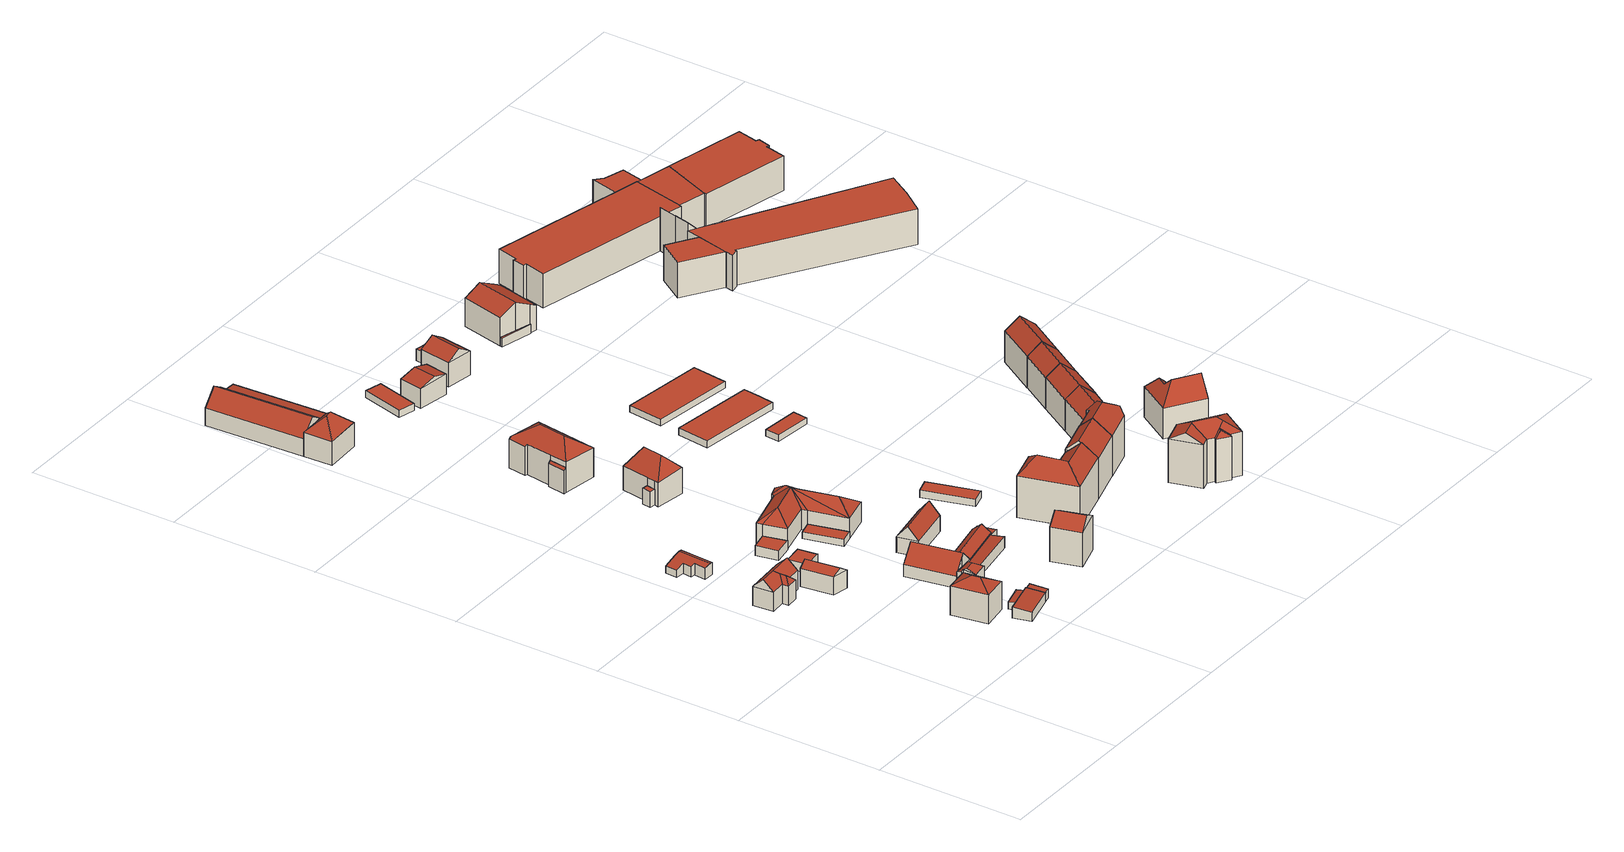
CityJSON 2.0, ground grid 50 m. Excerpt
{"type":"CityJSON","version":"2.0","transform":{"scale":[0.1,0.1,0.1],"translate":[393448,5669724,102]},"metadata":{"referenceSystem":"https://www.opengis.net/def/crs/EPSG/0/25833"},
"CityObjects":{
"building1":{"type":"Building","attributes":{"Dachtyp_tdc":"tdcFreeFormRoof","Gemeindeschluessel":14627140,"Dachneigung":41.58,"QualitaetDacherkennung":78,"Geometrietyp2DReferenz":"3000","function":"31001_9998","roofType":"5000","measuredHeight":9.66},"geometry":[{"type":"MultiSurface","lod":"2","boundaries":[[[0,1,2,3]],[[1,4,5,2]],[[4,6,7,5]],[[6,8,9,7]],[[8,10,11,9]],[[10,12,13,11]],[[12,14,15,13]],[[14,0,3,15]],[[16,17,18,14,12]],[[16,12,10]],[[19,17,16,10,8]],[[20,19,8,6]],[[20,6,4]],[[17,19,20,4,1]],[[18,17,1,0]],[[18,0,14]],[[3,2,5,7,9,11,13,15]]],"semantics":{"surfaces":[{"type":"WallSurface"},{"type":"RoofSurface"},{"type":"GroundSurface"}],"values":[0,0,0,0,0,0,0,0,1,0,1,1,1,1,1,0,2]}}]},
"building2":{"type":"Building","attributes":{"Dachtyp_tdc":"tdcHipRoof","Gemeindeschluessel":14627140,"Dachneigung":30.48,"QualitaetDacherkennung":82,"Geometrietyp2DReferenz":"3000","function":"31001_9998","roofType":"3200","measuredHeight":12.46},"geometry":[{"type":"MultiSurface","lod":"2","boundaries":[[[21,22,23,24]],[[22,25,26,23]],[[25,27,28,26]],[[27,29,30,28]],[[29,31,32,30]],[[31,21,24,32]],[[21,31,33]],[[27,25,22,34]],[[31,29,27,34,33]],[[22,21,33,34]],[[24,23,26,28,30,32]]],"semantics":{"surfaces":[{"type":"WallSurface"},{"type":"RoofSurface"},{"type":"GroundSurface"}],"values":[0,0,0,0,0,0,1,1,1,1,2]}}]},
"building3":{"type":"Building","attributes":{"Dachtyp_tdc":"tdcFreeFormRoof","Gemeindeschluessel":14627140,"Dachneigung":16.55,"QualitaetDacherkennung":39,"Geometrietyp2DReferenz":"3000","function":"31001_9998","roofType":"5000","measuredHeight":4.5},"geometry":[{"type":"MultiSurface","lod":"2","boundaries":[[[35,36,37,38]],[[36,39,40,37]],[[39,41,42,40]],[[41,43,44,42]],[[43,45,46,44]],[[45,47,48,46]],[[47,49,50,48]],[[49,51,52,50]],[[51,53,54,52]],[[53,35,38,54]],[[36,35,53,55,56]],[[56,55,51,49,47,45,43,41,39]],[[53,51,55]],[[39,36,56]],[[38,37,40,42,44,46,48,50,52,54]]],"semantics":{"surfaces":[{"type":"WallSurface"},{"type":"RoofSurface"},{"type":"GroundSurface"}],"values":[0,0,0,0,0,0,0,0,0,0,1,1,0,0,2]}}]},
"building4":{"type":"Building","attributes":{"Gemeindeschluessel":14627140,"Dachtyp_tdc":"tdcGableRoof","Dachneigung":36.23,"QualitaetDacherkennung":77,"Geometrietyp2DReferenz":"3000","function":"31001_9998","roofType":"3100","measuredHeight":8.16},"geometry":[{"type":"MultiSurface","lod":"2","boundaries":[[[57,58,59,60]],[[58,61,62,59]],[[61,63,64,62]],[[63,57,60,64]],[[61,58,65]],[[57,63,66]],[[58,57,66,65]],[[63,61,65,66]],[[60,59,62,64]]],"semantics":{"surfaces":[{"type":"WallSurface"},{"type":"RoofSurface"},{"type":"GroundSurface"}],"values":[0,0,0,0,0,0,1,1,2]}}]},
"building5":{"type":"Building","attributes":{"Gemeindeschluessel":14627140,"Geometrietyp2DReferenz":"3000","function":"31001_9998","roofType":"9999"},"children":["building5-1","building5-2","building5-3"]},
"building5-1":{"type":"BuildingPart","attributes":{"Dachtyp_tdc":"tdcPolyFlatRoof","Dachneigung":9.27,"QualitaetDacherkennung":51,"Geometrietyp2DReferenz":"3000","roofType":"2100","measuredHeight":2.78},"parents":["building5"],"geometry":[{"type":"MultiSurface","lod":"2","boundaries":[[[67,68,69,70]],[[71,72,73,74]],[[72,67,70,73]],[[72,71,68,67]],[[70,69,74,73]],[[74,69,68,71]]],"semantics":{"surfaces":[{"type":"WallSurface"},{"type":"RoofSurface"},{"type":"GroundSurface"},{"type":"ClosureSurface"}],"values":[0,0,0,1,2,3]}}]},
"building5-2":{"type":"BuildingPart","attributes":{"Dachtyp_tdc":"tdcPolyFlatRoof","Dachneigung":6,"QualitaetDacherkennung":88,"Geometrietyp2DReferenz":"3000","roofType":"2100","measuredHeight":3.74},"parents":["building5"],"geometry":[{"type":"MultiSurface","lod":"2","boundaries":[[[75,76,77,78]],[[75,79,80,76]],[[79,81,82,80]],[[79,75,78,81]],[[82,77,76,80]],[[78,77,82,81]]],"semantics":{"surfaces":[{"type":"WallSurface"},{"type":"RoofSurface"},{"type":"GroundSurface"},{"type":"ClosureSurface"}],"values":[0,0,0,1,2,3]}}]},
"building5-3":{"type":"BuildingPart","attributes":{"Dachtyp_tdc":"tdcPolyFlatRoof","Dachneigung":6.09,"QualitaetDacherkennung":90,"Geometrietyp2DReferenz":"3000","roofType":"2100","measuredHeight":3.76},"parents":["building5"],"geometry":[{"type":"MultiSurface","lod":"2","boundaries":[[[83,84,85,86]],[[84,87,71,74,85]],[[88,78,77,69,68]],[[81,83,86,82]],[[81,78,88,87,84,83]],[[86,85,74,69,77,82]],[[68,71,87,88]],[[68,69,74,71]],[[81,82,77,78]]],"semantics":{"surfaces":[{"type":"WallSurface"},{"type":"RoofSurface"},{"type":"GroundSurface"},{"type":"ClosureSurface"}],"values":[0,0,0,0,1,2,0,3,3]}}]},
"building6":{"type":"Building","attributes":{"Dachtyp_tdc":"tdcFreeFormRoof","Gemeindeschluessel":14627140,"Dachneigung":27.53,"QualitaetDacherkennung":74,"Geometrietyp2DReferenz":"3000","function":"31001_9998","roofType":"5000","measuredHeight":11.21},"geometry":[{"type":"MultiSurface","lod":"2","boundaries":[[[89,90,28,30]],[[90,91,26,28]],[[91,92,93,26]],[[92,94,95,93]],[[94,96,97,95]],[[96,89,30,97]],[[98,96,94,99,100]],[[101,100,99,92,91,90]],[[89,98,100,101]],[[94,92,99]],[[90,89,101]],[[89,96,98]],[[30,28,26,93,95,97]]],"semantics":{"surfaces":[{"type":"WallSurface"},{"type":"RoofSurface"},{"type":"GroundSurface"}],"values":[0,0,0,0,0,0,1,1,1,0,0,0,2]}}]},
"building7":{"type":"Building","attributes":{"Dachtyp_tdc":"tdcPolyFlatRoof","Gemeindeschluessel":14627140,"Dachneigung":0,"QualitaetDacherkennung":84,"Geometrietyp2DReferenz":"3000","function":"31001_9998","roofType":"1000","measuredHeight":3.12},"geometry":[{"type":"MultiSurface","lod":"2","boundaries":[[[102,103,104,105]],[[103,106,107,104]],[[106,108,109,107]],[[108,102,105,109]],[[108,106,103,102]],[[105,104,107,109]]],"semantics":{"surfaces":[{"type":"WallSurface"},{"type":"RoofSurface"},{"type":"GroundSurface"}],"values":[0,0,0,0,1,2]}}]},
"building8":{"type":"Building","attributes":{"Dachtyp_tdc":"tdcPolyFlatRoof","Gemeindeschluessel":14627140,"Dachneigung":0,"QualitaetDacherkennung":82,"Geometrietyp2DReferenz":"3000","function":"31001_9998","roofType":"1000","measuredHeight":3.27},"geometry":[{"type":"MultiSurface","lod":"2","boundaries":[[[110,111,112,113]],[[111,114,115,112]],[[114,116,117,115]],[[116,110,113,117]],[[116,114,111,110]],[[113,112,115,117]]],"semantics":{"surfaces":[{"type":"WallSurface"},{"type":"RoofSurface"},{"type":"GroundSurface"}],"values":[0,0,0,0,1,2]}}]},
"building9":{"type":"Building","attributes":{"Dachtyp_tdc":"tdcFreeFormRoof","Gemeindeschluessel":14627140,"Dachneigung":44.66,"QualitaetDacherkennung":83,"Geometrietyp2DReferenz":"3000","function":"31001_9998","roofType":"5000","measuredHeight":9.21},"geometry":[{"type":"MultiSurface","lod":"2","boundaries":[[[118,119,120,121]],[[119,122,123,120]],[[122,124,125,123]],[[124,126,127,125]],[[126,128,129,127]],[[128,130,131,129]],[[130,118,121,131]],[[132,133,130,128,134,135]],[[132,136,137,138,133]],[[130,133,138,118]],[[118,138,137,119]],[[119,137,136,122]],[[122,136,132,135,124]],[[124,135,134,126]],[[126,134,128]],[[121,120,123,125,127,129,131]]],"semantics":{"surfaces":[{"type":"WallSurface"},{"type":"RoofSurface"},{"type":"GroundSurface"}],"values":[0,0,0,0,0,0,0,1,1,0,0,0,0,0,0,2]}}]},
"building10":{"type":"Building","attributes":{"Dachtyp_tdc":"tdcPolyFlatRoof","Gemeindeschluessel":14627140,"Dachneigung":6.96,"QualitaetDacherkennung":70,"Geometrietyp2DReferenz":"3000","function":"31001_9998","roofType":"2100","measuredHeight":3.92},"geometry":[{"type":"MultiSurface","lod":"2","boundaries":[[[139,140,141,142]],[[140,143,144,141]],[[143,145,146,144]],[[145,147,148,146]],[[147,149,150,148]],[[149,151,152,150]],[[151,139,142,152]],[[151,149,147,145,143,140,139]],[[142,141,144,146,148,150,152]]],"semantics":{"surfaces":[{"type":"WallSurface"},{"type":"RoofSurface"},{"type":"GroundSurface"}],"values":[0,0,0,0,0,0,0,1,2]}}]},
"building11":{"type":"Building","attributes":{"Dachtyp_tdc":"tdcPolyFlatRoof","Gemeindeschluessel":14627140,"Dachneigung":0,"QualitaetDacherkennung":38,"Geometrietyp2DReferenz":"3000","function":"31001_9998","roofType":"1000","measuredHeight":2.33},"geometry":[{"type":"MultiSurface","lod":"2","boundaries":[[[153,154,155,156]],[[154,157,158,155]],[[157,159,160,158]],[[159,153,156,160]],[[159,157,154,153]],[[156,155,158,160]]],"semantics":{"surfaces":[{"type":"WallSurface"},{"type":"RoofSurface"},{"type":"GroundSurface"}],"values":[0,0,0,0,1,2]}}]},
"building12":{"type":"Building","attributes":{"Dachtyp_tdc":"tdcFreeFormRoof","Gemeindeschluessel":14627140,"Dachneigung":35.47,"QualitaetDacherkennung":40,"Geometrietyp2DReferenz":"3000","function":"31001_9998","roofType":"5000","measuredHeight":10.59},"geometry":[{"type":"MultiSurface","lod":"2","boundaries":[[[161,162,156,163]],[[162,164,160,156]],[[164,165,166,160]],[[165,167,168,166]],[[167,169,170,168]],[[169,171,172,170]],[[171,173,174,172]],[[173,175,176,174]],[[175,177,178,176]],[[177,179,180,178]],[[179,181,182,180]],[[181,183,184,182]],[[183,161,163,184]],[[185,186,187,181,179]],[[185,179,177]],[[186,185,177,175]],[[188,187,186,175,173]],[[189,190,191,188,173,171]],[[189,169,167]],[[169,189,171]],[[192,190,189,167,165]],[[192,162,193]],[[192,164,162]],[[164,192,165]],[[193,162,161]],[[191,190,192,193,161,183]],[[187,188,191,183,181]],[[163,156,160,166,168,170,172,174,176,178,180,182,184]]],"semantics":{"surfaces":[{"type":"WallSurface"},{"type":"RoofSurface"},{"type":"GroundSurface"}],"values":[0,0,0,0,0,0,0,0,0,0,0,0,0,1,1,1,1,1,1,1,1,1,1,1,1,1,1,2]}}]},
"building13":{"type":"Building","attributes":{"Dachtyp_tdc":"tdcFreeFormRoof","Gemeindeschluessel":14627140,"Dachneigung":38.45,"QualitaetDacherkennung":79,"Geometrietyp2DReferenz":"3000","function":"31001_9998","roofType":"5000","measuredHeight":5.99},"geometry":[{"type":"MultiSurface","lod":"2","boundaries":[[[194,195,196,197]],[[195,198,199,196]],[[198,200,201,199]],[[200,202,203,201]],[[202,194,197,203]],[[204,205,195,194]],[[200,198,205,204,202]],[[198,195,205]],[[194,202,204]],[[197,196,199,201,203]]],"semantics":{"surfaces":[{"type":"WallSurface"},{"type":"RoofSurface"},{"type":"GroundSurface"}],"values":[0,0,0,0,0,1,1,0,0,2]}}]},
"building14":{"type":"Building","attributes":{"Dachtyp_tdc":"tdcGableRoof","Gemeindeschluessel":14627140,"Dachneigung":51.01,"QualitaetDacherkennung":79,"Geometrietyp2DReferenz":"3000","function":"31001_9998","roofType":"3100","measuredHeight":9.59},"geometry":[{"type":"MultiSurface","lod":"2","boundaries":[[[206,207,208,209]],[[207,210,211,208]],[[210,212,213,211]],[[212,206,209,213]],[[210,207,214]],[[206,212,215]],[[207,206,215,214]],[[212,210,214,215]],[[209,208,211,213]]],"semantics":{"surfaces":[{"type":"WallSurface"},{"type":"RoofSurface"},{"type":"GroundSurface"}],"values":[0,0,0,0,0,0,1,1,2]}}]},
"building15":{"type":"Building","attributes":{"Dachtyp_tdc":"tdcFreeFormRoof","Gemeindeschluessel":14627140,"Dachneigung":45.08,"QualitaetDacherkennung":78,"Geometrietyp2DReferenz":"3000","function":"31001_2000","roofType":"5000","measuredHeight":12.97},"geometry":[{"type":"MultiSurface","lod":"2","boundaries":[[[216,217,218,219]],[[217,220,221,218]],[[220,222,223,221]],[[222,224,225,223]],[[224,216,219,225]],[[224,226,216]],[[227,226,224]],[[226,227,228]],[[229,220,217]],[[228,227,222,220,229]],[[226,228,229,217]],[[217,216,226]],[[224,222,227]],[[219,218,221,223,225]]],"semantics":{"surfaces":[{"type":"WallSurface"},{"type":"RoofSurface"},{"type":"GroundSurface"}],"values":[0,0,0,0,0,1,1,1,1,1,1,0,0,2]}}]},
"building16":{"type":"Building","attributes":{"Dachtyp_tdc":"tdcGableRoof","Gemeindeschluessel":14627140,"Dachneigung":30.48,"QualitaetDacherkennung":66,"Geometrietyp2DReferenz":"3000","function":"31001_9998","roofType":"3100","measuredHeight":15.04},"geometry":[{"type":"MultiSurface","lod":"2","boundaries":[[[230,231,232,233]],[[231,234,235,232]],[[234,236,237,235]],[[236,230,233,237]],[[234,231,238]],[[230,236,239]],[[231,230,239,238]],[[236,234,238,239]],[[233,232,235,237]]],"semantics":{"surfaces":[{"type":"WallSurface"},{"type":"RoofSurface"},{"type":"GroundSurface"}],"values":[0,0,0,0,0,0,1,1,2]}}]},
"building17":{"type":"Building","attributes":{"Gemeindeschluessel":14627140,"Geometrietyp2DReferenz":"3000","function":"31001_9998","roofType":"9999"},"children":["building17-1","building17-2"]},
"building17-1":{"type":"BuildingPart","attributes":{"Dachtyp_tdc":"tdcPolyFlatRoof","Dachneigung":0,"QualitaetDacherkennung":57,"Geometrietyp2DReferenz":"3000","roofType":"1000","measuredHeight":5.46},"parents":["building17"],"geometry":[{"type":"MultiSurface","lod":"2","boundaries":[[[240,241,242,243]],[[241,244,245,242]],[[244,246,247,245]],[[246,244,241,240]],[[243,242,245,247]],[[243,247,246,240]]],"semantics":{"surfaces":[{"type":"WallSurface"},{"type":"RoofSurface"},{"type":"GroundSurface"},{"type":"ClosureSurface"}],"values":[0,0,0,1,2,3]}}]},
"building17-2":{"type":"BuildingPart","attributes":{"Dachtyp_tdc":"tdcHipRoof","Dachneigung":45.51,"QualitaetDacherkennung":68,"Geometrietyp2DReferenz":"3000","roofType":"3200","measuredHeight":13.83},"parents":["building17"],"geometry":[{"type":"MultiSurface","lod":"2","boundaries":[[[248,249,250,251]],[[249,252,253,250]],[[252,254,255,253]],[[254,256,243,255]],[[256,240,243]],[[257,247,246]],[[257,258,259,247]],[[258,260,261,259]],[[260,262,263,261]],[[262,264,265,263]],[[264,248,251,265]],[[260,258,266]],[[254,252,267]],[[258,257,256,254,267,266]],[[252,249,248,264,262,260,266,267]],[[251,250,253,255,243,247,259,261,263,265]],[[246,240,256,257]],[[246,247,243,240]]],"semantics":{"surfaces":[{"type":"WallSurface"},{"type":"RoofSurface"},{"type":"GroundSurface"},{"type":"ClosureSurface"}],"values":[0,0,0,0,0,0,0,0,0,0,0,1,1,1,1,2,0,3]}}]},
"building18":{"type":"Building","attributes":{"Dachtyp_tdc":"tdcGableRoof","Gemeindeschluessel":14627140,"Dachneigung":45.34,"QualitaetDacherkennung":93,"Geometrietyp2DReferenz":"3000","function":"31001_2000","roofType":"3100","measuredHeight":10.89},"geometry":[{"type":"MultiSurface","lod":"2","boundaries":[[[268,269,223,270]],[[269,271,221,223]],[[271,272,273,221]],[[272,268,270,273]],[[271,269,274]],[[268,272,275]],[[269,268,275,274]],[[272,271,274,275]],[[270,223,221,273]]],"semantics":{"surfaces":[{"type":"WallSurface"},{"type":"RoofSurface"},{"type":"GroundSurface"}],"values":[0,0,0,0,0,0,1,1,2]}}]},
"building19":{"type":"Building","attributes":{"Dachtyp_tdc":"tdcPolyFlatRoof","Gemeindeschluessel":14627140,"Dachneigung":5.89,"QualitaetDacherkennung":64,"Geometrietyp2DReferenz":"3000","function":"31001_9998","roofType":"2100","measuredHeight":2.96},"geometry":[{"type":"MultiSurface","lod":"2","boundaries":[[[276,277,278,196]],[[277,279,280,278]],[[279,281,199,280]],[[281,276,196,199]],[[281,279,277,276]],[[196,278,280,199]]],"semantics":{"surfaces":[{"type":"WallSurface"},{"type":"RoofSurface"},{"type":"GroundSurface"}],"values":[0,0,0,0,1,2]}}]},
"building20":{"type":"Building","attributes":{"Gemeindeschluessel":14627140,"Geometrietyp2DReferenz":"3000","function":"31001_9998","roofType":"9999"},"children":["building20-1","building20-2"]},
"building20-1":{"type":"BuildingPart","attributes":{"Dachtyp_tdc":"tdcHipRoof","Dachneigung":35.74,"QualitaetDacherkennung":50,"Geometrietyp2DReferenz":"3000","roofType":"3200","measuredHeight":14.51},"parents":["building20"],"geometry":[{"type":"MultiSurface","lod":"2","boundaries":[[[282,283,284,285]],[[283,286,287,284]],[[286,288,289,287]],[[288,290,291,289]],[[290,292,293,294,291]],[[295,296,297,298,299]],[[296,282,285,297]],[[292,290,300]],[[288,286,301]],[[290,288,301,300]],[[286,283,282,296,295,292,300,301]],[[285,284,287,289,291,294,298,297]],[[295,299,293,292]],[[299,298,294,293]]],"semantics":{"surfaces":[{"type":"WallSurface"},{"type":"RoofSurface"},{"type":"GroundSurface"},{"type":"ClosureSurface"}],"values":[0,0,0,0,0,0,0,1,1,1,1,2,0,3]}}]},
"building20-2":{"type":"BuildingPart","attributes":{"Dachtyp_tdc":"tdcPolyFlatRoof","Dachneigung":41.19,"QualitaetDacherkennung":69,"Geometrietyp2DReferenz":"3000","roofType":"2100","measuredHeight":8.67},"parents":["building20"],"geometry":[{"type":"MultiSurface","lod":"2","boundaries":[[[293,302,303,294]],[[302,304,305,303]],[[304,299,298,305]],[[299,304,302,293]],[[294,303,305,298]],[[294,298,299,293]]],"semantics":{"surfaces":[{"type":"WallSurface"},{"type":"RoofSurface"},{"type":"GroundSurface"},{"type":"ClosureSurface"}],"values":[0,0,0,1,2,3]}}]},
"building21":{"type":"Building","attributes":{"Dachtyp_tdc":"tdcPolyFlatRoof","Gemeindeschluessel":14627140,"Dachneigung":7.38,"QualitaetDacherkennung":78,"Geometrietyp2DReferenz":"3000","function":"31001_2000","roofType":"2100","measuredHeight":5.67},"geometry":[{"type":"MultiSurface","lod":"2","boundaries":[[[306,307,308,309]],[[307,310,311,308]],[[310,312,313,311]],[[312,314,315,313]],[[314,316,317,315]],[[316,306,309,317]],[[316,314,312,310,307,306]],[[309,308,311,313,315,317]]],"semantics":{"surfaces":[{"type":"WallSurface"},{"type":"RoofSurface"},{"type":"GroundSurface"}],"values":[0,0,0,0,0,0,1,2]}}]},
"building22":{"type":"Building","attributes":{"Dachtyp_tdc":"tdcPolyFlatRoof","Gemeindeschluessel":14627140,"Dachneigung":0,"QualitaetDacherkennung":64,"Geometrietyp2DReferenz":"3000","function":"31001_9998","roofType":"1000","measuredHeight":2.47},"geometry":[{"type":"MultiSurface","lod":"2","boundaries":[[[318,319,320,321]],[[319,322,323,320]],[[322,324,325,323]],[[324,318,321,325]],[[324,322,319,318]],[[321,320,323,325]]],"semantics":{"surfaces":[{"type":"WallSurface"},{"type":"RoofSurface"},{"type":"GroundSurface"}],"values":[0,0,0,0,1,2]}}]},
"building23":{"type":"Building","attributes":{"Dachtyp_tdc":"tdcFreeFormRoof","Gemeindeschluessel":14627140,"Dachneigung":40.57,"QualitaetDacherkennung":14,"Geometrietyp2DReferenz":"3000","function":"31001_9998","roofType":"5000","measuredHeight":19.15},"geometry":[{"type":"MultiSurface","lod":"2","boundaries":[[[326,327,328,329]],[[327,330,331,328]],[[330,332,333,331]],[[332,334,335,333]],[[334,336,337,335]],[[336,326,329,337]],[[338,336,334]],[[339,338,334,332]],[[340,341,339,332,330]],[[340,330,327]],[[341,340,327,326]],[[338,339,341,326,336]],[[329,328,331,333,335,337]]],"semantics":{"surfaces":[{"type":"WallSurface"},{"type":"RoofSurface"},{"type":"GroundSurface"}],"values":[0,0,0,0,0,0,1,1,1,0,1,1,2]}}]},
"building24":{"type":"Building","attributes":{"Dachtyp_tdc":"tdcPolyFlatRoof","Gemeindeschluessel":14627140,"Dachneigung":0,"QualitaetDacherkennung":88,"Geometrietyp2DReferenz":"3000","function":"31001_2000","roofType":"1000","measuredHeight":2.33},"geometry":[{"type":"MultiSurface","lod":"2","boundaries":[[[342,343,344,345]],[[343,346,347,344]],[[346,348,349,347]],[[348,342,345,349]],[[348,346,343,342]],[[345,344,347,349]]],"semantics":{"surfaces":[{"type":"WallSurface"},{"type":"RoofSurface"},{"type":"GroundSurface"}],"values":[0,0,0,0,1,2]}}]},
"building25":{"type":"Building","attributes":{"Dachtyp_tdc":"tdcGableRoof","Gemeindeschluessel":14627140,"Dachneigung":14.9,"QualitaetDacherkennung":85,"Geometrietyp2DReferenz":"3000","function":"31001_2000","roofType":"3100","measuredHeight":8.35},"geometry":[{"type":"MultiSurface","lod":"2","boundaries":[[[350,351,352,353]],[[351,354,355,352]],[[354,356,357,355]],[[356,350,353,357]],[[354,351,358]],[[350,356,359]],[[351,350,359,358]],[[356,354,358,359]],[[353,352,355,357]]],"semantics":{"surfaces":[{"type":"WallSurface"},{"type":"RoofSurface"},{"type":"GroundSurface"}],"values":[0,0,0,0,0,0,1,1,2]}}]},
"building26":{"type":"Building","attributes":{"Dachtyp_tdc":"tdcGableRoof","Gemeindeschluessel":14627140,"Dachneigung":39.91,"QualitaetDacherkennung":91,"Geometrietyp2DReferenz":"3000","function":"31001_9998","roofType":"3100","measuredHeight":18.82},"geometry":[{"type":"MultiSurface","lod":"2","boundaries":[[[360,361,362,363]],[[361,364,365,362]],[[364,366,367,365]],[[366,360,363,367]],[[364,361,368]],[[360,366,369]],[[361,360,369,368]],[[366,364,368,369]],[[363,362,365,367]]],"semantics":{"surfaces":[{"type":"WallSurface"},{"type":"RoofSurface"},{"type":"GroundSurface"}],"values":[0,0,0,0,0,0,1,1,2]}}]},
"building27":{"type":"Building","attributes":{"Dachtyp_tdc":"tdcPolyFlatRoof","Gemeindeschluessel":14627140,"Dachneigung":0,"QualitaetDacherkennung":74,"Geometrietyp2DReferenz":"3000","function":"31001_2463","roofType":"1000","measuredHeight":2.31},"geometry":[{"type":"MultiSurface","lod":"2","boundaries":[[[370,371,372,373]],[[371,374,375,372]],[[374,376,377,375]],[[376,378,379,377]],[[378,370,373,379]],[[378,376,374,371,370]],[[373,372,375,377,379]]],"semantics":{"surfaces":[{"type":"WallSurface"},{"type":"RoofSurface"},{"type":"GroundSurface"}],"values":[0,0,0,0,0,1,2]}}]},
"building28":{"type":"Building","attributes":{"Dachtyp_tdc":"tdcPolyFlatRoof","Gemeindeschluessel":14627140,"Dachneigung":0,"QualitaetDacherkennung":81,"Geometrietyp2DReferenz":"3000","function":"31001_2463","roofType":"1000","measuredHeight":2.15},"geometry":[{"type":"MultiSurface","lod":"2","boundaries":[[[380,381,382,383]],[[381,384,385,382]],[[384,386,387,385]],[[386,380,383,387]],[[386,384,381,380]],[[383,382,385,387]]],"semantics":{"surfaces":[{"type":"WallSurface"},{"type":"RoofSurface"},{"type":"GroundSurface"}],"values":[0,0,0,0,1,2]}}]},
"building29":{"type":"Building","attributes":{"Dachtyp_tdc":"tdcGableRoof","Gemeindeschluessel":14627140,"Dachneigung":33.61,"QualitaetDacherkennung":69,"Geometrietyp2DReferenz":"3000","function":"31001_2000","roofType":"3100","measuredHeight":11.23},"geometry":[{"type":"MultiSurface","lod":"2","boundaries":[[[388,389,390,391]],[[389,392,393,390]],[[392,394,395,393]],[[394,396,397,395]],[[396,388,391,397]],[[396,398,399,400,388]],[[392,399,398,394]],[[388,400,389]],[[389,400,399,392]],[[394,398,396]],[[391,390,393,395,397]]],"semantics":{"surfaces":[{"type":"WallSurface"},{"type":"RoofSurface"},{"type":"GroundSurface"}],"values":[0,0,0,0,0,1,1,0,0,0,2]}}]},
"building30":{"type":"Building","attributes":{"Dachtyp_tdc":"tdcPolyFlatRoof","Gemeindeschluessel":14627140,"Dachneigung":0,"QualitaetDacherkennung":73,"Geometrietyp2DReferenz":"3000","function":"31001_2000","roofType":"1000","measuredHeight":3.94},"geometry":[{"type":"MultiSurface","lod":"2","boundaries":[[[401,402,403,404]],[[402,405,406,403]],[[405,407,408,406]],[[407,401,404,408]],[[407,405,402,401]],[[404,403,406,408]]],"semantics":{"surfaces":[{"type":"WallSurface"},{"type":"RoofSurface"},{"type":"GroundSurface"}],"values":[0,0,0,0,1,2]}}]},
"building31":{"type":"Building","attributes":{"Dachtyp_tdc":"tdcPolyFlatRoof","Gemeindeschluessel":14627140,"Dachneigung":0,"QualitaetDacherkennung":88,"Geometrietyp2DReferenz":"3000","function":"31001_2463","roofType":"1000","measuredHeight":2.25},"geometry":[{"type":"MultiSurface","lod":"2","boundaries":[[[409,410,411,412]],[[410,413,414,411]],[[413,415,416,414]],[[415,417,418,416]],[[417,409,412,418]],[[417,415,413,410,409]],[[412,411,414,416,418]]],"semantics":{"surfaces":[{"type":"WallSurface"},{"type":"RoofSurface"},{"type":"GroundSurface"}],"values":[0,0,0,0,0,1,2]}}]},
"building32":{"type":"Building","attributes":{"Dachtyp_tdc":"tdcFreeFormRoof","Gemeindeschluessel":14627140,"Dachneigung":40.41,"QualitaetDacherkennung":76,"Geometrietyp2DReferenz":"3000","function":"31001_9998","roofType":"5000","measuredHeight":18.97},"geometry":[{"type":"MultiSurface","lod":"2","boundaries":[[[419,420,421,422]],[[420,423,424,421]],[[423,425,426,424]],[[425,427,428,426]],[[427,429,430,428]],[[429,419,422,430]],[[431,425,432,433]],[[433,432,423,420,419,434]],[[427,431,433,434,429]],[[427,425,431]],[[419,429,434]],[[425,423,432]],[[422,421,424,426,428,430]]],"semantics":{"surfaces":[{"type":"WallSurface"},{"type":"RoofSurface"},{"type":"GroundSurface"}],"values":[0,0,0,0,0,0,1,1,1,0,0,0,2]}}]},
"building33":{"type":"Building","attributes":{"Dachtyp_tdc":"tdcFreeFormRoof","Gemeindeschluessel":14627140,"Dachneigung":29.91,"QualitaetDacherkennung":78,"Geometrietyp2DReferenz":"3000","function":"31001_9998","roofType":"5000","measuredHeight":18.27},"geometry":[{"type":"MultiSurface","lod":"2","boundaries":[[[435,436,437,438]],[[436,439,440,437]],[[439,441,442,440]],[[441,443,444,442]],[[443,445,446,444]],[[445,447,448,446]],[[447,449,450,448]],[[449,451,452,450]],[[451,453,454,452]],[[453,435,438,454]],[[455,456,453,451]],[[457,458,455,451,449]],[[457,449,447]],[[458,457,447,445]],[[459,456,455,458,445,443]],[[460,461,459,443,441]],[[460,441,439]],[[461,460,439,436]],[[459,461,436,435]],[[456,459,435,453]],[[438,437,440,442,444,446,448,450,452,454]]],"semantics":{"surfaces":[{"type":"WallSurface"},{"type":"RoofSurface"},{"type":"GroundSurface"}],"values":[0,0,0,0,0,0,0,0,0,0,1,1,0,1,1,1,1,1,1,1,2]}}]},
"building34":{"type":"Building","attributes":{"Dachtyp_tdc":"tdcFreeFormRoof","Gemeindeschluessel":14627140,"Dachneigung":39.31,"QualitaetDacherkennung":84,"Geometrietyp2DReferenz":"3000","function":"31001_9998","roofType":"5000","measuredHeight":14.58},"geometry":[{"type":"MultiSurface","lod":"2","boundaries":[[[462,463,464,465]],[[463,466,467,464]],[[466,468,426,467]],[[468,469,424,426]],[[469,462,465,424]],[[470,471,463,462,469]],[[468,466,471,470]],[[466,463,471]],[[469,468,470]],[[465,464,467,426,424]]],"semantics":{"surfaces":[{"type":"WallSurface"},{"type":"RoofSurface"},{"type":"GroundSurface"}],"values":[0,0,0,0,0,1,1,0,0,2]}}]},
"building35":{"type":"Building","attributes":{"name":"Musikschule","Gemeindeschluessel":14627140,"Geometrietyp2DReferenz":"3000","function":"31001_3021","roofType":"9999"},"children":["building35-1","building35-2","building35-3"]},
"building35-1":{"type":"BuildingPart","attributes":{"Dachtyp_tdc":"tdcPolyFlatRoof","Dachneigung":0,"QualitaetDacherkennung":0,"Geometrietyp2DReferenz":"3000","roofType":"9999","measuredHeight":3.09},"parents":["building35"],"geometry":[{"type":"MultiSurface","lod":"2","boundaries":[[[472,473,474,475,476]],[[476,475,477,478]],[[473,472,479,480]],[[472,476,478,479]],[[478,477,481,480,479]],[[480,481,474,473]],[[481,477,475,474]]],"semantics":{"surfaces":[{"type":"RoofSurface"},{"type":"WallSurface"},{"type":"GroundSurface"},{"type":"ClosureSurface"}],"values":[0,1,1,1,2,3,3]}}]},
"building35-2":{"type":"BuildingPart","attributes":{"Dachtyp_tdc":"tdcPolyFlatRoof","Dachneigung":3.46,"QualitaetDacherkennung":75,"Geometrietyp2DReferenz":"3000","roofType":"2100","measuredHeight":4.59},"parents":["building35"],"geometry":[{"type":"MultiSurface","lod":"2","boundaries":[[[482,483,484,485]],[[483,486,487,484]],[[486,488,489,487]],[[486,483,482,488]],[[489,485,484,487]],[[485,489,488,482]]],"semantics":{"surfaces":[{"type":"WallSurface"},{"type":"RoofSurface"},{"type":"GroundSurface"},{"type":"ClosureSurface"}],"values":[0,0,0,1,2,3]}}]},
"building35-3":{"type":"BuildingPart","attributes":{"Dachtyp_tdc":"tdcGableRoof","Dachneigung":27.66,"QualitaetDacherkennung":77,"Geometrietyp2DReferenz":"3000","roofType":"3100","measuredHeight":12.74},"parents":["building35"],"geometry":[{"type":"MultiSurface","lod":"2","boundaries":[[[490,482,485]],[[491,489,488]],[[491,492,493,489]],[[492,494,473,480,493]],[[495,496,497,477,475]],[[496,498,499,497]],[[498,500,501,499]],[[500,502,503,501]],[[502,490,485,503]],[[498,496,495,504]],[[504,494,492,491,490,502,500,498]],[[485,489,493,480,481,477,497,499,501,503]],[[488,482,490,491]],[[488,489,485,482]],[[474,473,494,504]],[[481,480,473,474]],[[495,475,474,504]],[[481,474,475,477]]],"semantics":{"surfaces":[{"type":"WallSurface"},{"type":"RoofSurface"},{"type":"GroundSurface"},{"type":"ClosureSurface"}],"values":[0,0,0,0,0,0,0,0,0,1,1,2,0,3,0,3,0,3]}}]},
"building36":{"type":"Building","attributes":{"Dachtyp_tdc":"tdcGableRoof","Gemeindeschluessel":14627140,"Dachneigung":38.3,"QualitaetDacherkennung":77,"Geometrietyp2DReferenz":"3000","function":"31001_9998","roofType":"3100","measuredHeight":14.6},"geometry":[{"type":"MultiSurface","lod":"2","boundaries":[[[505,506,507,464]],[[506,508,509,507]],[[508,510,467,509]],[[510,505,464,467]],[[508,506,511]],[[505,510,471]],[[506,505,471,511]],[[510,508,511,471]],[[464,507,509,467]]],"semantics":{"surfaces":[{"type":"WallSurface"},{"type":"RoofSurface"},{"type":"GroundSurface"}],"values":[0,0,0,0,0,0,1,1,2]}}]},
"building37":{"type":"Building","attributes":{"Dachtyp_tdc":"tdcFreeFormRoof","Gemeindeschluessel":14627140,"Dachneigung":49.86,"QualitaetDacherkennung":30,"Geometrietyp2DReferenz":"3000","function":"31001_9998","roofType":"5000","measuredHeight":16.45},"geometry":[{"type":"MultiSurface","lod":"2","boundaries":[[[512,513,514,515]],[[513,516,517,514]],[[516,518,519,517]],[[518,520,521,519]],[[520,522,523,521]],[[522,512,515,523]],[[524,525,526,522,520]],[[527,524,520,518]],[[527,518,516]],[[525,524,527,516,513]],[[526,525,513,512]],[[526,512,522]],[[515,514,517,519,521,523]]],"semantics":{"surfaces":[{"type":"WallSurface"},{"type":"RoofSurface"},{"type":"GroundSurface"}],"values":[0,0,0,0,0,0,1,1,1,1,1,0,2]}}]},
"building38":{"type":"Building","attributes":{"Dachtyp_tdc":"tdcGableRoof","Gemeindeschluessel":14627140,"Dachneigung":39.14,"QualitaetDacherkennung":83,"Geometrietyp2DReferenz":"3000","function":"31001_9998","roofType":"3100","measuredHeight":14.64},"geometry":[{"type":"MultiSurface","lod":"2","boundaries":[[[528,529,530,507]],[[529,531,532,530]],[[531,508,509,532]],[[508,528,507,509]],[[531,529,533]],[[528,508,511]],[[529,528,511,533]],[[508,531,533,511]],[[507,530,532,509]]],"semantics":{"surfaces":[{"type":"WallSurface"},{"type":"RoofSurface"},{"type":"GroundSurface"}],"values":[0,0,0,0,0,0,1,1,2]}}]},
"building39":{"type":"Building","attributes":{"Dachtyp_tdc":"tdcGableRoof","Gemeindeschluessel":14627140,"Dachneigung":39.23,"QualitaetDacherkennung":81,"Geometrietyp2DReferenz":"3000","function":"31001_9998","roofType":"3100","measuredHeight":14.68},"geometry":[{"type":"MultiSurface","lod":"2","boundaries":[[[534,535,536,537]],[[535,538,539,536]],[[538,531,540,539]],[[531,534,537,540]],[[538,535,541]],[[534,531,542]],[[535,534,542,541]],[[531,538,541,542]],[[537,536,539,540]]],"semantics":{"surfaces":[{"type":"WallSurface"},{"type":"RoofSurface"},{"type":"GroundSurface"}],"values":[0,0,0,0,0,0,1,1,2]}}]},
"building40":{"type":"Building","attributes":{"name":"Berufliches Schulzentrum Meißen-Radebeul,Medienpädagogisches Zentrum Meißen","Gemeindeschluessel":14627140,"Geometrietyp2DReferenz":"3000","function":"31001_3021","roofType":"9999"},"children":["building40-1","building40-2","building40-3","building40-4","building40-5","building40-6","building40-7","building40-8"]},
"building40-1":{"type":"BuildingPart","attributes":{"Dachtyp_tdc":"tdcPolyFlatRoof","Dachneigung":0,"QualitaetDacherkennung":71,"Geometrietyp2DReferenz":"3000","roofType":"1000","measuredHeight":12.26},"parents":["building40"],"geometry":[{"type":"MultiSurface","lod":"2","boundaries":[[[543,544,545,546]],[[547,548,549,550]],[[547,543,546,548]],[[547,550,544,543]],[[546,545,549,548]],[[550,549,545,544]]],"semantics":{"surfaces":[{"type":"WallSurface"},{"type":"RoofSurface"},{"type":"GroundSurface"},{"type":"ClosureSurface"}],"values":[0,0,0,1,2,3]}}]},
"building40-2":{"type":"BuildingPart","attributes":{"Dachtyp_tdc":"tdcPolyFlatRoof","Dachneigung":0,"QualitaetDacherkennung":66,"Geometrietyp2DReferenz":"3000","roofType":"1000","measuredHeight":11.78},"parents":["building40"],"geometry":[{"type":"MultiSurface","lod":"2","boundaries":[[[551,552,553,554]],[[552,555,556,553]],[[555,557,558,556]],[[559,551,554,560]],[[559,561,557,555,552,551]],[[554,553,556,558,562,560]],[[560,562,561,559]],[[561,562,558,557]]],"semantics":{"surfaces":[{"type":"WallSurface"},{"type":"RoofSurface"},{"type":"GroundSurface"},{"type":"ClosureSurface"}],"values":[0,0,0,0,1,2,3,3]}}]},
"building40-3":{"type":"BuildingPart","attributes":{"Dachtyp_tdc":"tdcPolyFlatRoof","Dachneigung":0,"QualitaetDacherkennung":80,"Geometrietyp2DReferenz":"3000","roofType":"1000","measuredHeight":3.57},"parents":["building40"],"geometry":[{"type":"MultiSurface","lod":"2","boundaries":[[[563,564,565,566]],[[564,567,568,565]],[[567,569,570,568]],[[569,571,572,570]],[[571,569,567,564,563]],[[565,568,570,572,566]],[[566,572,571,563]]],"semantics":{"surfaces":[{"type":"WallSurface"},{"type":"RoofSurface"},{"type":"GroundSurface"},{"type":"ClosureSurface"}],"values":[0,0,0,0,1,2,3]}}]},
"building40-4":{"type":"BuildingPart","attributes":{"Dachtyp_tdc":"tdcPolyFlatRoof","Dachneigung":0,"QualitaetDacherkennung":51,"Geometrietyp2DReferenz":"3000","roofType":"1000","measuredHeight":12.21},"parents":["building40"],"geometry":[{"type":"MultiSurface","lod":"2","boundaries":[[[544,573,566,545]],[[574,575,576,577,578]],[[575,579,580,576]],[[579,581,582,580]],[[581,583,584,582]],[[583,585,586,584]],[[585,587,588,586]],[[587,589,590,588]],[[589,550,549,590]],[[550,589,587,585,583,581,579,575,574,591,573,544]],[[545,566,577,576,580,582,584,586,588,590,549]],[[578,591,574]],[[577,566,573,591,578]],[[545,549,550,544]]],"semantics":{"surfaces":[{"type":"WallSurface"},{"type":"RoofSurface"},{"type":"GroundSurface"},{"type":"ClosureSurface"}],"values":[0,0,0,0,0,0,0,0,0,1,2,0,3,3]}}]},
"building40-5":{"type":"BuildingPart","attributes":{"Dachtyp_tdc":"tdcPolyFlatRoof","Dachneigung":44.92,"QualitaetDacherkennung":80,"Geometrietyp2DReferenz":"3000","roofType":"2100","measuredHeight":14.99},"parents":["building40"],"geometry":[{"type":"MultiSurface","lod":"2","boundaries":[[[592,593,572,571]],[[593,594,595,596,572]],[[597,598,599,600]],[[598,578,577,599]],[[578,598,597,601,594,593,592,602,591]],[[566,572,596,600,599,577]],[[592,571,563,573,602]],[[571,572,566,563]],[[601,595,594]],[[597,600,596,595,601]],[[573,591,602]],[[566,577,578,591,573,563]]],"semantics":{"surfaces":[{"type":"WallSurface"},{"type":"RoofSurface"},{"type":"GroundSurface"},{"type":"ClosureSurface"}],"values":[0,0,0,0,1,2,0,3,0,3,0,3]}}]},
"building40-6":{"type":"BuildingPart","attributes":{"Dachtyp_tdc":"tdcPolyFlatRoof","Dachneigung":0,"QualitaetDacherkennung":79,"Geometrietyp2DReferenz":"3000","roofType":"1000","measuredHeight":11.78},"parents":["building40"],"geometry":[{"type":"MultiSurface","lod":"2","boundaries":[[[603,604,597,600,605,606]],[[595,607,608,596]],[[607,609,610,608]],[[609,611,612,610]],[[611,613,614,612]],[[613,615,616,614]],[[615,617,618,616]],[[617,619,560,618]],[[619,559,560]],[[619,617,615,613,611,609,607,595,601,604,603,620]],[[562,605,600,596,608,610,612,614,616,618,560]],[[606,561,620,603]],[[606,605,562,561]],[[601,597,604]],[[596,600,597,601,595]],[[561,559,619,620]],[[562,560,559,561]]],"semantics":{"surfaces":[{"type":"WallSurface"},{"type":"RoofSurface"},{"type":"GroundSurface"},{"type":"ClosureSurface"}],"values":[0,0,0,0,0,0,0,0,0,1,2,0,3,0,3,0,3]}}]},
"building40-7":{"type":"BuildingPart","attributes":{"Dachtyp_tdc":"tdcPolyFlatRoof","Dachneigung":0,"QualitaetDacherkennung":82,"Geometrietyp2DReferenz":"3000","roofType":"1000","measuredHeight":11.84},"parents":["building40"],"geometry":[{"type":"MultiSurface","lod":"2","boundaries":[[[621,622,623,624,625]],[[626,627,628,629,630]],[[627,631,632,628]],[[631,633,634,632]],[[633,635,636,634]],[[635,637,638,636]],[[637,639,640,638]],[[639,621,625,640]],[[639,637,635,633,631,627,626,622,621]],[[625,624,629,628,632,634,636,638,640]],[[630,623,622,626]],[[630,629,624,623]]],"semantics":{"surfaces":[{"type":"WallSurface"},{"type":"RoofSurface"},{"type":"GroundSurface"},{"type":"ClosureSurface"}],"values":[0,0,0,0,0,0,0,0,1,2,0,3]}}]},
"building40-8":{"type":"BuildingPart","attributes":{"Dachtyp_tdc":"tdcPolyFlatRoof","Dachneigung":0,"QualitaetDacherkennung":73,"Geometrietyp2DReferenz":"3000","roofType":"1000","measuredHeight":11.76},"parents":["building40"],"geometry":[{"type":"MultiSurface","lod":"2","boundaries":[[[557,630,629,558]],[[623,606,605,624]],[[561,606,623,630,557]],[[558,629,624,605,562]],[[624,629,630,623]],[[562,605,606,561]],[[562,561,557,558]]],"semantics":{"surfaces":[{"type":"WallSurface"},{"type":"RoofSurface"},{"type":"GroundSurface"},{"type":"ClosureSurface"}],"values":[0,0,1,2,3,3,3]}}]}
},
"vertices":[
[205,765,78],[158,761,78],[158,761,13],[205,765,13],[159,740,78],[159,740,13],[116,736,78],[116,736,13],[114,758,78],[114,758,13],[63,753,78],[63,753,13],[58,824,78],[58,824,13],[200,836,78],[200,836,13],[61,789,110],[120,794,110],[203,800,110],[134,781,98],[136,758,98],
[305,155,151],[284,277,152],[284,277,51],[305,155,51],[364,291,147],[364,291,51],[375,293,147],[375,293,51],[382,252,147],[382,252,51],[396,171,147],[396,171,51],[340,207,176],[335,238,176],
[147,1108,50],[142,1025,50],[142,1025,8],[147,1108,8],[108,1027,46],[108,1027,8],[112,1067,46],[112,1067,8],[97,1068,42],[97,1068,8],[99,1098,42],[99,1098,8],[69,1101,33],[69,1101,8],[72,1142,33],[72,1142,8],[118,1141,46],[118,1141,8],[148,1138,51],[148,1138,8],[138,1139,52],[131,1025,52],
[219,646,89],[205,755,89],[205,755,27],[219,646,27],[257,762,89],[257,762,27],[274,636,89],[274,636,27],[231,758,108],[247,641,108],
[474,171,79],[481,142,83],[481,142,56],[474,171,56],[409,124,83],[402,152,79],[402,152,56],[409,124,56],
[505,145,93],[505,145,56],[482,140,56],[482,140,93],[519,88,87],[519,88,56],[497,83,87],[497,83,56],
[382,53,87],[367,113,93],[367,113,56],[382,53,56],[409,124,93],[481,142,93],
[382,252,148],[375,293,157],[364,291,157],[364,308,148],[364,308,51],[431,312,148],[431,312,51],[439,262,148],[439,262,51],[437,262,149],[427,312,151],[410,285,164],[377,280,164],
[252,832,70],[317,840,70],[317,840,39],[252,832,39],[326,775,70],[326,775,39],[261,766,70],[261,766,39],
[255,949,76],[313,962,76],[313,962,43],[255,949,43],[332,886,76],[332,886,43],[269,874,76],[269,874,43],
[492,533,90],[513,429,90],[513,429,49],[492,533,49],[524,370,90],[524,370,49],[466,358,90],[466,358,49],[426,350,90],[426,350,49],[423,349,90],[423,349,49],[391,515,90],[391,515,49],[474,360,141],[442,524,141],[426,350,93],[466,358,133],[524,370,91],[513,429,91],[492,533,91],
[506,325,91],[474,319,91],[474,319,52],[506,325,52],[473,320,91],[473,320,52],[466,358,86],[466,358,52],[524,370,86],[524,370,52],[678,402,86],[678,402,52],[687,357,91],[687,357,52],
[484,768,70],[437,757,70],[437,757,47],[484,768,47],[405,883,70],[405,883,47],[451,895,70],[451,895,47],
[580,793,116],[484,768,116],[580,793,47],[451,895,116],[446,915,116],[446,915,47],[332,886,116],[332,886,47],[313,962,116],[313,962,47],[308,980,116],[308,980,47],[463,1023,116],[463,1023,47],[470,1036,116],[470,1036,47],[502,1046,116],[502,1046,47],[528,1030,116],[528,1030,47],[536,998,116],[536,998,47],[531,983,116],[531,983,47],[497,1008,141],[495,1004,143],[495,999,145],[490,989,146],[368,946,152],[481,976,152],[485,984,148],[482,975,152],[520,829,152],
[513,429,87],[675,462,87],[675,462,51],[513,429,51],[686,404,88],[686,404,51],[679,402,88],[679,402,51],[524,370,88],[524,370,51],[518,400,111],[680,433,111],
[490,607,104],[647,635,104],[647,635,51],[490,607,51],[660,567,105],[660,567,51],[504,538,104],[504,538,51],[654,601,147],[497,572,147],
[149,2298,92],[25,2292,92],[25,2292,11],[149,2298,11],[20,2390,93],[20,2390,11],[110,2394,93],[110,2394,11],[144,2390,93],[144,2390,11],[149,2298,93],[139,2391,98],[95,2344,141],[71,2343,141],
[721,103,173],[693,201,174],[693,201,56],[721,103,56],[788,225,175],[788,225,56],[817,132,174],[817,132,56],[736,212,206],[764,116,206],
[345,1365,82],[326,1368,82],[326,1368,28],[345,1365,28],[331,1399,82],[331,1399,28],[350,1396,82],[350,1396,28],
[465,1391,105],[453,1393,117],[453,1393,28],[465,1391,28],[445,1335,117],[445,1335,28],[343,1351,111],[343,1351,28],[345,1365,111],[350,1396,111],[364,1489,111],[364,1489,28],[465,1474,117],[465,1474,28],[458,1425,117],[458,1425,28],[469,1423,105],[469,1423,28],[412,1449,166],[402,1380,166],
[91,2732,97],[110,2394,97],[91,2732,11],[20,2390,70],[4,2727,71],[4,2727,11],[70,2392,120],[53,2730,120],
[675,462,81],[711,469,77],[711,469,51],[726,411,77],[726,411,51],[686,404,81],
[270,1773,128],[279,1837,128],[279,1837,29],[270,1773,29],[287,1836,133],[287,1836,29],[407,1819,128],[407,1819,29],[376,1603,128],[376,1603,29],[257,1620,134],[257,1620,116],[257,1620,29],[265,1681,134],[278,1771,133],[278,1771,29],[265,1681,29],[265,1681,116],[321,1670,174],[335,1765,174],
[248,1621,108],[248,1621,29],[257,1682,108],[257,1682,29],
[91,2732,79],[96,2732,78],[96,2732,22],[91,2732,22],[162,2735,70],[162,2735,22],[180,2392,70],[180,2392,22],[144,2390,74],[144,2390,22],[110,2394,79],[110,2394,22],
[783,722,78],[831,736,78],[831,736,53],[783,722,53],[880,570,78],[880,570,53],[832,556,78],[832,556,53],
[978,362,197],[1036,377,197],[1036,377,53],[978,362,53],[1065,280,197],[1065,280,53],[900,232,197],[900,232,53],[847,422,197],[847,422,53],[957,453,197],[957,453,53],[913,394,245],[937,299,243],[1050,329,240],[939,298,242],
[394,2250,51],[337,2265,51],[337,2265,28],[394,2250,28],[375,2410,51],[375,2410,28],[433,2395,51],[433,2395,28],
[409,2237,99],[422,2317,99],[422,2317,31],[409,2237,31],[531,2299,101],[531,2299,31],[518,2220,101],[518,2220,31],[480,2307,115],[468,2228,115],
[1036,377,208],[1168,416,208],[1168,416,54],[1036,377,54],[1197,319,192],[1197,319,54],[1065,280,192],[1065,280,54],[1180,377,243],[1048,338,243],
[679,1405,66],[694,1516,66],[694,1516,42],[679,1405,42],[982,1477,66],[982,1477,42],[975,1420,66],[975,1420,42],[967,1366,66],[967,1366,42],
[949,1235,68],[822,1248,68],[822,1248,46],[949,1235,46],[827,1297,68],[827,1297,46],[954,1284,68],[954,1284,46],
[556,2335,127],[595,2326,127],[595,2326,45],[556,2335,45],[646,2320,127],[646,2320,45],[628,2210,127],[628,2210,45],[537,2225,127],[537,2225,45],[582,2217,158],[600,2326,158],[595,2326,154],
[646,2320,88],[595,2326,88],[595,2326,49],[646,2320,49],[603,2384,88],[603,2384,49],[654,2375,88],[654,2375,49],
[988,1550,65],[705,1587,65],[705,1587,43],[988,1550,43],[720,1707,65],[720,1707,43],[1004,1670,65],[1004,1670,43],[996,1610,65],[996,1610,43],
[1168,416,207],[1258,442,207],[1258,442,52],[1168,416,52],[1269,459,196],[1269,459,52],[1346,412,193],[1346,412,52],[1311,353,191],[1311,353,52],[1197,319,191],[1197,319,52],[1327,380,209],[1299,441,219],[1269,403,242],[1180,377,242],
[1416,6,203],[1383,26,203],[1383,26,53],[1416,6,53],[1377,17,203],[1377,17,53],[1336,44,203],[1336,44,53],[1342,53,203],[1342,53,53],[1320,67,203],[1320,67,53],[1291,59,203],[1291,59,53],[1260,163,203],[1260,163,53],[1342,188,203],[1342,188,53],[1476,102,203],[1476,102,53],[1334,126,236],[1398,85,236],[1275,111,234],[1328,126,234],[1402,66,228],[1370,51,217],[1376,60,217],
[1265,466,161],[1334,578,161],[1334,578,52],[1265,466,52],[1418,527,156],[1418,527,52],[1346,412,156],[1269,459,166],[1303,438,198],[1374,554,198],
[912,2187,83],[913,2190,83],[859,2205,83],[802,2220,83],[801,2213,83],[802,2220,53],[801,2213,53],[912,2187,53],[913,2190,53],[859,2205,53],
[965,2305,99],[982,2301,97],[982,2301,53],[965,2305,53],[960,2208,97],[960,2208,53],[943,2212,98],[943,2212,53],
[965,2305,138],[943,2212,138],[936,2184,138],[936,2184,53],[913,2190,151],[802,2220,150],[837,2369,150],[837,2369,53],[894,2356,180],[894,2356,53],[949,2343,151],[949,2343,53],[972,2334,138],[972,2334,53],[859,2205,180],
[1334,578,159],[1405,695,160],[1405,695,52],[1488,644,158],[1488,644,52],[1418,527,157],[1445,670,198],
[1577,236,157],[1456,313,157],[1456,313,53],[1577,236,53],[1529,429,157],[1529,429,53],[1586,393,157],[1586,393,53],[1567,362,157],[1567,362,53],[1632,321,157],[1632,321,53],[1520,352,197],[1525,329,217],[1605,279,217],[1539,383,197],
[1405,695,159],[1475,808,159],[1475,808,52],[1558,757,158],[1558,757,52],[1515,783,198],
[1475,808,158],[1558,943,158],[1558,943,51],[1475,808,51],[1642,892,158],[1642,892,51],[1558,757,51],[1599,918,198],[1516,783,198],
[1387,2036,168],[1482,1975,168],[1482,1975,46],[1387,2036,46],[1328,1946,168],[1328,1946,46],[1457,1863,46],[1457,1863,168],
[1584,2420,163],[1610,2396,163],[1610,2396,46],[1584,2420,46],[1679,2376,163],[1679,2376,46],[1662,2302,163],[1662,2302,46],[1562,2324,163],[1562,2324,46],[1645,2306,163],[1645,2306,46],
[1493,2023,81],[1496,2034,81],[1496,2034,46],[1493,2023,46],[1452,2043,81],[1452,2043,46],[1463,2087,81],[1463,2087,46],[1505,2075,81],[1505,2075,46],
[1493,2023,168],[1571,1979,168],[2079,1689,168],[2079,1689,46],[1571,1979,46],[1571,1979,111],[2030,1609,168],[2030,1609,46],[1973,1531,168],[1973,1531,46],[1481,1847,168],[1481,1847,46],[1480,1840,168],[1480,1840,46],[1452,1836,168],[1452,1836,46],[1458,1862,168],[1458,1862,46],[1519,2009,168],
[1505,2075,196],[1505,2075,195],[1520,2138,196],[1520,2138,164],[1520,2138,46],[1603,2119,111],[1576,2002,111],[1576,2002,46],[1603,2119,46],[1551,2131,164],[1493,2023,196],
[1605,2128,164],[1603,2119,164],[1605,2128,46],[1605,2128,163],[1060,2242,164],[1060,2242,46],[1077,2314,164],[1077,2314,46],[1067,2316,164],[1067,2316,46],[1076,2359,164],[1076,2359,46],[1086,2355,164],[1086,2355,46],[1103,2428,164],[1103,2428,46],[1562,2324,164],[1645,2306,164],
[1700,2097,164],[1703,2105,164],[1703,2105,163],[1703,2105,46],[1700,2097,46],[1772,2277,164],[2048,2215,164],[2048,2215,46],[1772,2277,46],[1772,2277,163],[2032,2145,164],[2032,2145,46],[2042,2140,164],[2042,2140,46],[2032,2098,164],[2032,2098,46],[2022,2100,164],[2022,2100,46],[2006,2028,164],[2006,2028,46]
]}
